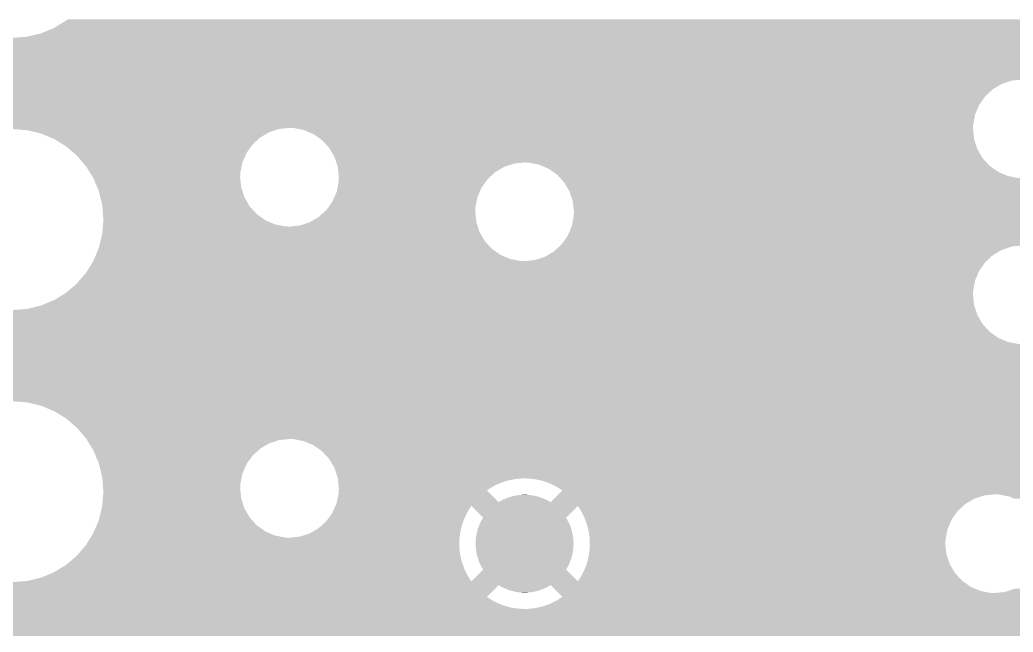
# Model space of a CAD drawing. Extents: x 295 to 953, y 10 to 290.
# Drawn here: x 515.93 to 536.91, y 203.49 to 216.42 of the extents above; entities that cross this region are included whole.
import ezdxf

# ---------------------------------------------------------------- set-up
doc = ezdxf.new("R2010")
doc.units = 0
doc.header["$LTSCALE"] = 5
doc.header["$MEASUREMENT"] = 0
doc.layers.add('PWR', color=7, linetype='CONTINUOUS')

msp = doc.modelspace()

# ---------------------------------------------------------------- linework, layer by layer
at = {"layer": 'PWR'}
for points in [[(516.72, 216.294), (516.814, 216.351), (547.386, 216.294), (547.418, 216.351)], [(516.814, 216.351), (516.899, 216.403), (547.418, 216.351), (547.452, 216.403)], [(516.899, 216.403), (516.902, 216.405), (547.452, 216.403), (547.454, 216.405)], [(516.902, 216.405), (516.937, 216.435), (659.493, 216.405), (659.493, 216.435)], [(516.273, 216.111), (516.368, 216.133), (547.315, 216.111), (547.322, 216.133)], [(516.368, 216.133), (516.465, 216.173), (547.322, 216.133), (547.334, 216.173)], [(516.465, 216.173), (516.613, 216.234), (547.334, 216.173), (547.358, 216.234)], [(516.613, 216.234), (516.644, 216.247), (547.358, 216.234), (547.364, 216.247)], [(516.644, 216.247), (516.72, 216.294), (547.364, 216.247), (547.386, 216.294)], [(511.399, 215.982), (511.399, 216.041), (547.29, 215.982), (547.299, 216.041)], [(511.399, 215.917), (511.399, 215.982), (547.284, 215.917), (547.29, 215.982)], [(511.399, 215.851), (511.399, 215.917), (547.283, 215.851), (547.284, 215.917)], [(515.78, 216.041), (515.858, 216.047), (547.299, 216.041), (547.3, 216.047)], [(515.858, 216.047), (516.078, 216.064), (547.3, 216.047), (547.304, 216.064)], [(516.078, 216.064), (516.273, 216.111), (547.304, 216.064), (547.315, 216.111)], [(511.399, 215.786), (511.399, 215.851), (547.287, 215.786), (547.283, 215.851)], [(511.399, 215.721), (511.399, 215.786), (547.295, 215.721), (547.287, 215.786)], [(511.399, 215.656), (511.399, 215.721), (547.308, 215.656), (547.295, 215.721)], [(511.399, 215.593), (511.399, 215.656), (547.326, 215.593), (547.308, 215.656)], [(511.399, 215.531), (511.399, 215.593), (547.348, 215.531), (547.326, 215.593)], [(511.399, 215.471), (511.399, 215.531), (547.374, 215.471), (547.348, 215.531)], [(511.399, 215.413), (511.399, 215.471), (547.405, 215.413), (547.374, 215.471)], [(511.399, 215.358), (511.399, 215.413), (547.44, 215.358), (547.405, 215.413)], [(511.399, 215.337), (511.399, 215.358), (547.454, 215.337), (547.44, 215.358)], [(511.399, 215.288), (511.399, 215.337), (606.749, 215.288), (606.751, 215.337)], [(511.399, 215.161), (511.399, 215.288), (547.708, 215.161), (547.835, 215.288)], [(511.399, 215.138), (511.399, 215.161), (536.884, 215.138), (537.103, 215.161)], [(511.399, 215.069), (511.399, 215.138), (536.675, 215.069), (536.884, 215.138)], [(511.399, 214.958), (511.399, 215.069), (536.484, 214.958), (536.675, 215.069)], [(511.399, 214.809), (511.399, 214.958), (536.322, 214.809), (536.484, 214.958)], [(511.399, 214.629), (511.399, 214.809), (536.194, 214.629), (536.322, 214.809)], [(511.399, 214.427), (511.399, 214.629), (536.107, 214.427), (536.194, 214.629)], [(511.399, 214.21), (511.399, 214.427), (536.065, 214.21), (536.107, 214.427)], [(511.399, 214.139), (511.399, 214.21), (536.061, 214.139), (536.065, 214.21)], [(511.399, 214.116), (511.399, 214.139), (521.403, 214.116), (521.622, 214.139)], [(511.399, 214.113), (511.399, 214.116), (521.394, 214.113), (521.403, 214.116)], [(516.09, 214.088), (515.78, 214.113), (521.317, 214.088), (521.394, 214.113)], [(516.255, 214.047), (516.09, 214.088), (521.193, 214.047), (521.317, 214.088)], [(516.379, 214.016), (516.255, 214.047), (521.141, 214.016), (521.193, 214.047)], [(521.714, 214.135), (521.622, 214.139), (536.061, 214.135), (536.061, 214.139)], [(521.797, 214.119), (521.714, 214.135), (536.061, 214.119), (536.061, 214.135)], [(521.93, 214.092), (521.797, 214.119), (536.063, 214.092), (536.061, 214.119)], [(522.133, 214.005), (521.93, 214.092), (536.073, 214.005), (536.063, 214.092)], [(516.572, 213.936), (516.379, 214.016), (521.003, 213.936), (521.141, 214.016)], [(516.655, 213.901), (516.572, 213.936), (520.965, 213.901), (521.003, 213.936)], [(516.839, 213.787), (516.655, 213.901), (520.841, 213.787), (520.965, 213.901)], [(522.282, 213.899), (522.133, 214.005), (536.084, 213.899), (536.073, 214.005)], [(522.312, 213.878), (522.282, 213.899), (536.091, 213.878), (536.084, 213.899)], [(522.461, 213.715), (522.312, 213.878), (536.144, 213.715), (536.091, 213.878)], [(516.909, 213.744), (516.839, 213.787), (520.81, 213.744), (520.841, 213.787)], [(517.068, 213.607), (516.909, 213.744), (520.713, 213.607), (520.81, 213.744)], [(522.476, 213.69), (522.461, 213.715), (536.153, 213.69), (536.144, 213.715)], [(522.573, 213.525), (522.476, 213.69), (536.249, 213.525), (536.153, 213.69)], [(517.135, 213.549), (517.068, 213.607), (520.688, 213.549), (520.713, 213.607)], [(517.258, 213.404), (517.135, 213.549), (520.626, 213.404), (520.688, 213.549)], [(517.328, 213.321), (517.258, 213.404), (520.61, 213.321), (520.626, 213.404)], [(522.581, 213.5), (522.573, 213.525), (536.264, 213.5), (536.249, 213.525)], [(522.611, 213.409), (522.581, 213.5), (536.347, 213.409), (536.264, 213.5)], [(522.619, 213.385), (522.611, 213.409), (526.369, 213.385), (526.588, 213.409)], [(526.68, 213.405), (526.588, 213.409), (536.351, 213.405), (536.347, 213.409)], [(526.896, 213.362), (526.68, 213.405), (536.39, 213.362), (536.351, 213.405)], [(517.41, 213.188), (517.328, 213.321), (520.583, 213.188), (520.61, 213.321)], [(522.641, 213.317), (522.619, 213.385), (526.159, 213.317), (526.369, 213.385)], [(522.642, 213.315), (522.641, 213.317), (526.157, 213.315), (526.159, 213.317)], [(522.653, 213.205), (522.642, 213.315), (525.969, 213.205), (526.157, 213.315)], [(522.665, 213.096), (522.653, 213.205), (525.85, 213.096), (525.969, 213.205)], [(526.954, 213.337), (526.896, 213.362), (536.413, 213.337), (536.39, 213.362)], [(527.098, 213.275), (526.954, 213.337), (536.5, 213.275), (536.413, 213.337)], [(527.191, 213.209), (527.098, 213.275), (536.593, 213.209), (536.5, 213.275)], [(527.278, 213.148), (527.191, 213.209), (536.737, 213.148), (536.593, 213.209)], [(517.466, 213.096), (517.41, 213.188), (520.579, 213.096), (520.583, 213.188)], [(517.484, 213.066), (517.466, 213.096), (520.582, 213.066), (520.579, 213.096)], [(517.562, 212.877), (517.484, 213.066), (520.603, 212.877), (520.582, 213.066)], [(522.636, 212.877), (522.661, 213.004), (525.679, 212.877), (525.769, 213.004)], [(522.661, 213.004), (522.663, 213.056), (525.769, 213.004), (525.806, 213.056)], [(522.663, 213.056), (522.665, 213.096), (525.806, 213.056), (525.85, 213.096)], [(527.301, 213.122), (527.278, 213.148), (536.795, 213.122), (536.737, 213.148)], [(527.34, 213.08), (527.301, 213.122), (537.012, 213.08), (536.795, 213.122)], [(527.344, 213.076), (527.34, 213.08), (537.103, 213.076), (537.012, 213.08)], [(527.375, 213.042), (527.344, 213.076), (557.096, 213.042), (557.102, 213.076)], [(527.427, 212.985), (527.375, 213.042), (557.093, 212.985), (557.096, 213.042)], [(527.447, 212.95), (527.427, 212.985), (557.092, 212.95), (557.093, 212.985)], [(517.598, 212.79), (517.562, 212.877), (520.631, 212.79), (520.603, 212.877)], [(517.627, 212.668), (517.598, 212.79), (520.671, 212.668), (520.631, 212.79)], [(522.569, 212.674), (522.618, 212.788), (525.592, 212.674), (525.64, 212.788)], [(522.618, 212.788), (522.636, 212.877), (525.64, 212.788), (525.679, 212.877)], [(527.538, 212.795), (527.447, 212.95), (557.108, 212.795), (557.092, 212.95)], [(527.559, 212.731), (527.538, 212.795), (557.115, 212.731), (557.108, 212.795)], [(517.667, 212.5), (517.627, 212.668), (520.769, 212.5), (520.671, 212.668)], [(522.441, 212.458), (522.531, 212.586), (525.549, 212.458), (525.574, 212.586)], [(522.531, 212.586), (522.569, 212.674), (525.574, 212.586), (525.592, 212.674)], [(527.607, 212.585), (527.559, 212.731), (557.163, 212.585), (557.115, 212.731)], [(527.614, 212.522), (527.607, 212.585), (557.184, 212.522), (557.163, 212.585)], [(517.669, 212.477), (517.667, 212.5), (520.783, 212.477), (520.769, 212.5)], [(517.682, 212.315), (517.669, 212.477), (520.932, 212.315), (520.783, 212.477)], [(522.241, 212.257), (522.36, 212.366), (525.557, 212.257), (525.545, 212.366)], [(522.36, 212.366), (522.404, 212.406), (525.545, 212.366), (525.547, 212.406)], [(522.404, 212.406), (522.441, 212.458), (525.547, 212.406), (525.549, 212.458)], [(527.631, 212.366), (527.614, 212.522), (557.275, 212.366), (557.184, 212.522)], [(527.629, 212.331), (527.631, 212.366), (557.295, 212.331), (557.275, 212.366)], [(517.69, 212.202), (517.682, 212.315), (521.09, 212.202), (520.932, 212.315)], [(517.682, 212.1), (517.689, 212.187), (521.314, 212.1), (521.111, 212.187)], [(517.689, 212.187), (517.69, 212.202), (521.111, 212.187), (521.09, 212.202)], [(521.841, 212.077), (522.051, 212.146), (525.591, 212.077), (525.569, 212.146)], [(522.051, 212.146), (522.053, 212.147), (525.569, 212.146), (525.568, 212.147)], [(522.053, 212.147), (522.241, 212.257), (525.568, 212.147), (525.557, 212.257)], [(527.584, 212.058), (527.606, 212.169), (557.6, 212.058), (557.444, 212.169)], [(527.606, 212.169), (527.626, 212.274), (557.444, 212.169), (557.348, 212.274)], [(527.626, 212.274), (527.629, 212.331), (557.348, 212.274), (557.295, 212.331)], [(517.665, 211.893), (517.669, 211.937), (525.663, 211.893), (525.637, 211.937)], [(517.669, 211.937), (517.678, 212.053), (525.637, 211.937), (525.599, 212.053)], [(517.678, 212.053), (517.679, 212.058), (521.622, 212.053), (521.53, 212.058)], [(517.679, 212.058), (517.682, 212.1), (521.53, 212.058), (521.314, 212.1)], [(521.622, 212.053), (521.841, 212.077), (525.599, 212.053), (525.591, 212.077)], [(527.521, 211.911), (527.539, 211.954), (558.043, 211.911), (557.826, 211.954)], [(527.539, 211.954), (527.577, 212.041), (557.826, 211.954), (557.624, 212.041)], [(527.577, 212.041), (527.584, 212.058), (557.624, 212.041), (557.6, 212.058)], [(517.594, 211.603), (517.629, 211.747), (525.88, 211.603), (525.748, 211.747)], [(517.629, 211.747), (517.665, 211.893), (525.748, 211.747), (525.663, 211.893)], [(527.369, 211.676), (527.42, 211.747), (575.471, 211.676), (575.405, 211.747)], [(527.42, 211.747), (527.497, 211.855), (575.405, 211.747), (575.342, 211.855)], [(527.497, 211.855), (527.519, 211.907), (575.342, 211.855), (575.312, 211.907)], [(527.519, 211.907), (527.521, 211.911), (558.135, 211.907), (558.043, 211.911)], [(517.533, 211.457), (517.586, 211.584), (526.077, 211.457), (525.897, 211.584)], [(517.586, 211.584), (517.594, 211.603), (525.897, 211.584), (525.88, 211.603)], [(527.08, 211.453), (527.207, 211.527), (536.484, 211.453), (536.611, 211.527)], [(527.207, 211.527), (527.247, 211.564), (536.611, 211.527), (536.675, 211.564)], [(527.247, 211.564), (527.323, 211.633), (536.675, 211.564), (536.884, 211.633)], [(527.323, 211.633), (527.348, 211.656), (536.884, 211.633), (537.103, 211.656)], [(527.348, 211.656), (527.369, 211.676), (575.489, 211.656), (575.471, 211.676)], [(517.352, 211.124), (517.464, 211.304), (536.194, 211.124), (536.322, 211.304)], [(517.464, 211.304), (517.476, 211.323), (536.322, 211.304), (536.343, 211.323)], [(517.476, 211.323), (517.478, 211.327), (526.588, 211.323), (526.496, 211.327)], [(517.478, 211.328), (517.496, 211.37), (526.494, 211.328), (526.28, 211.37)], [(517.478, 211.327), (517.478, 211.328), (526.496, 211.327), (526.494, 211.328)], [(517.496, 211.37), (517.533, 211.457), (526.28, 211.37), (526.077, 211.457)], [(526.588, 211.323), (526.807, 211.347), (536.343, 211.323), (536.368, 211.347)], [(526.807, 211.347), (527.016, 211.415), (536.368, 211.347), (536.444, 211.415)], [(527.016, 211.415), (527.08, 211.453), (536.444, 211.415), (536.484, 211.453)], [(517.321, 211.074), (517.352, 211.124), (536.173, 211.074), (536.194, 211.124)], [(517.127, 210.847), (517.19, 210.922), (536.093, 210.847), (536.107, 210.922)], [(517.19, 210.922), (517.321, 211.074), (536.107, 210.922), (536.173, 211.074)], [(516.899, 210.654), (516.959, 210.705), (536.062, 210.654), (536.065, 210.705)], [(516.959, 210.705), (517.127, 210.847), (536.065, 210.705), (536.093, 210.847)], [(516.391, 210.394), (516.644, 210.499), (536.084, 210.394), (536.073, 210.499)], [(516.644, 210.499), (516.832, 210.613), (536.073, 210.499), (536.061, 210.613)], [(516.832, 210.613), (516.899, 210.654), (536.061, 210.613), (536.062, 210.654)], [(511.399, 210.185), (511.399, 210.292), (536.153, 210.185), (536.117, 210.292)], [(515.78, 210.292), (516.078, 210.315), (536.117, 210.292), (536.11, 210.315)], [(516.078, 210.315), (516.368, 210.385), (536.11, 210.315), (536.087, 210.385)], [(516.368, 210.385), (516.391, 210.394), (536.087, 210.385), (536.084, 210.394)], [(511.399, 209.994), (511.399, 210.185), (536.264, 209.994), (536.153, 210.185)], [(511.399, 209.832), (511.399, 209.994), (536.413, 209.832), (536.264, 209.994)], [(511.399, 209.704), (511.399, 209.832), (536.593, 209.704), (536.413, 209.832)], [(511.399, 209.617), (511.399, 209.704), (536.795, 209.617), (536.593, 209.704)], [(511.399, 209.575), (511.399, 209.617), (537.012, 209.575), (536.795, 209.617)], [(511.399, 209.571), (511.399, 209.575), (537.103, 209.571), (537.012, 209.575)], [(511.399, 209.41), (511.399, 209.571), (557.295, 209.41), (557.201, 209.571)], [(511.399, 209.248), (511.399, 209.41), (557.444, 209.248), (557.295, 209.41)], [(511.399, 209.12), (511.399, 209.248), (557.624, 209.12), (557.444, 209.248)], [(511.399, 209.033), (511.399, 209.12), (557.826, 209.033), (557.624, 209.12)], [(511.399, 208.99), (511.399, 209.033), (558.043, 208.99), (557.826, 209.033)], [(511.399, 208.986), (511.399, 208.99), (558.135, 208.986), (558.043, 208.99)], [(511.399, 208.735), (511.399, 208.986), (613.488, 208.735), (613.488, 208.986)], [(511.399, 208.712), (511.399, 208.735), (547.984, 208.712), (548.203, 208.735)], [(511.399, 208.643), (511.399, 208.712), (547.775, 208.643), (547.984, 208.712)], [(511.399, 208.532), (511.399, 208.643), (547.584, 208.532), (547.775, 208.643)], [(511.399, 208.383), (511.399, 208.532), (547.422, 208.383), (547.584, 208.532)], [(511.399, 208.364), (511.399, 208.383), (547.408, 208.364), (547.422, 208.383)], [(516.09, 208.339), (515.78, 208.364), (547.391, 208.339), (547.408, 208.364)], [(516.379, 208.268), (516.09, 208.339), (547.34, 208.268), (547.391, 208.339)], [(516.534, 208.203), (516.379, 208.268), (547.294, 208.203), (547.34, 208.268)], [(516.655, 208.152), (516.534, 208.203), (547.272, 208.152), (547.294, 208.203)], [(516.9, 208.001), (516.655, 208.152), (547.207, 208.001), (547.272, 208.152)], [(516.909, 207.995), (516.9, 208.001), (547.206, 207.995), (547.207, 208.001)], [(517.135, 207.8), (516.909, 207.995), (547.168, 207.8), (547.206, 207.995)], [(517.149, 207.784), (517.135, 207.8), (547.164, 207.784), (547.168, 207.8)], [(517.227, 207.692), (517.149, 207.784), (547.16, 207.692), (547.164, 207.784)], [(517.328, 207.573), (517.227, 207.692), (547.173, 207.573), (547.16, 207.692)], [(517.332, 207.567), (517.328, 207.573), (547.174, 207.567), (547.173, 207.573)], [(517.346, 207.543), (517.332, 207.567), (521.403, 207.543), (521.622, 207.567)], [(517.388, 207.475), (517.346, 207.543), (521.193, 207.475), (521.403, 207.543)], [(521.714, 207.563), (521.622, 207.567), (547.174, 207.563), (547.174, 207.567)], [(521.93, 207.52), (521.714, 207.563), (547.179, 207.52), (547.174, 207.563)], [(517.456, 207.363), (517.388, 207.475), (521.003, 207.363), (521.193, 207.475)], [(517.484, 207.318), (517.456, 207.363), (520.954, 207.318), (521.003, 207.363)], [(517.527, 207.214), (517.484, 207.318), (520.841, 207.214), (520.954, 207.318)], [(522.04, 207.473), (521.93, 207.52), (547.184, 207.473), (547.179, 207.52)], [(522.133, 207.433), (522.04, 207.473), (547.197, 207.433), (547.184, 207.473)], [(522.312, 207.306), (522.133, 207.433), (547.239, 207.306), (547.197, 207.433)], [(517.598, 207.042), (517.527, 207.214), (520.718, 207.042), (520.841, 207.214)], [(522.351, 207.264), (522.312, 207.306), (547.253, 207.264), (547.239, 207.306)], [(522.461, 207.143), (522.351, 207.264), (547.323, 207.143), (547.253, 207.264)], [(522.502, 207.073), (522.461, 207.143), (547.364, 207.073), (547.323, 207.143)], [(517.599, 207.035), (517.598, 207.042), (520.713, 207.035), (520.718, 207.042)], [(517.648, 206.832), (517.599, 207.035), (520.626, 206.832), (520.713, 207.035)], [(522.573, 206.953), (522.502, 207.073), (547.475, 206.953), (547.364, 207.073)], [(522.586, 206.911), (522.573, 206.953), (547.513, 206.911), (547.475, 206.953)], [(522.628, 206.783), (522.586, 206.911), (547.692, 206.783), (547.513, 206.911)], [(517.667, 206.752), (517.648, 206.832), (520.61, 206.752), (520.626, 206.832)], [(517.678, 206.616), (517.667, 206.752), (520.583, 206.616), (520.61, 206.752)], [(522.642, 206.743), (522.628, 206.783), (547.786, 206.743), (547.692, 206.783)], [(522.643, 206.734), (522.642, 206.743), (547.807, 206.734), (547.786, 206.743)], [(522.643, 206.73), (522.643, 206.734), (526.476, 206.73), (526.556, 206.734)], [(522.644, 206.721), (522.643, 206.73), (526.396, 206.721), (526.476, 206.73)], [(522.645, 206.707), (522.644, 206.721), (526.317, 206.707), (526.396, 206.721)], [(522.647, 206.689), (522.645, 206.707), (526.238, 206.689), (526.317, 206.707)], [(522.65, 206.667), (522.647, 206.689), (526.161, 206.667), (526.238, 206.689)], [(526.636, 206.733), (526.556, 206.734), (547.808, 206.733), (547.807, 206.734)], [(526.716, 206.728), (526.636, 206.733), (547.82, 206.728), (547.808, 206.733)], [(526.796, 206.719), (526.716, 206.728), (547.843, 206.719), (547.82, 206.728)], [(526.875, 206.704), (526.796, 206.719), (547.877, 206.704), (547.843, 206.719)], [(526.907, 206.696), (526.875, 206.704), (547.895, 206.696), (547.877, 206.704)], [(526.953, 206.685), (526.907, 206.696), (547.951, 206.685), (547.895, 206.696)], [(527.029, 206.662), (526.953, 206.685), (548.071, 206.662), (547.951, 206.685)], [(517.685, 206.524), (517.678, 206.616), (520.579, 206.524), (520.583, 206.616)], [(517.69, 206.454), (517.685, 206.524), (520.587, 206.454), (520.579, 206.524)], [(522.653, 206.64), (522.65, 206.667), (526.086, 206.64), (526.161, 206.667)], [(522.656, 206.608), (522.653, 206.64), (526.012, 206.608), (526.086, 206.64)], [(522.66, 206.573), (522.656, 206.608), (525.94, 206.573), (526.012, 206.608)], [(522.664, 206.533), (522.66, 206.573), (525.87, 206.533), (525.94, 206.573)], [(522.661, 206.432), (522.663, 206.48), (525.838, 206.432), (525.79, 206.48)], [(522.663, 206.489), (522.665, 206.524), (525.803, 206.489), (525.857, 206.524)], [(522.663, 206.48), (522.663, 206.489), (525.79, 206.48), (525.803, 206.489)], [(522.665, 206.524), (522.664, 206.533), (525.857, 206.524), (525.87, 206.533)], [(527.051, 206.654), (527.029, 206.662), (548.111, 206.654), (548.071, 206.662)], [(527.062, 206.65), (527.051, 206.654), (548.203, 206.65), (548.111, 206.654)], [(527.105, 206.634), (527.062, 206.65), (574.041, 206.634), (574.044, 206.65)], [(527.145, 206.616), (527.105, 206.634), (574.038, 206.616), (574.041, 206.634)], [(527.178, 206.601), (527.145, 206.616), (574.037, 206.601), (574.038, 206.616)], [(527.25, 206.565), (527.178, 206.601), (574.035, 206.565), (574.037, 206.601)], [(527.319, 206.524), (527.25, 206.565), (574.034, 206.524), (574.035, 206.565)], [(527.304, 206.398), (527.386, 206.48), (574.047, 206.398), (574.038, 206.48)], [(527.386, 206.48), (527.32, 206.524), (574.038, 206.48), (574.034, 206.524)], [(517.665, 206.144), (517.678, 206.305), (520.655, 206.144), (520.603, 206.305)], [(517.678, 206.305), (517.69, 206.454), (520.603, 206.305), (520.587, 206.454)], [(522.621, 206.232), (522.661, 206.432), (526.038, 206.232), (525.838, 206.432)], [(526.078, 206.255), (526.099, 206.266), (527.096, 206.255), (527.077, 206.266)], [(526.099, 206.266), (526.14, 206.288), (527.077, 206.266), (527.035, 206.288)], [(526.14, 206.288), (526.162, 206.297), (527.035, 206.288), (527.015, 206.297)], [(526.162, 206.297), (526.203, 206.316), (527.015, 206.297), (526.971, 206.316)], [(526.203, 206.316), (526.226, 206.324), (526.971, 206.316), (526.951, 206.324)], [(526.226, 206.324), (526.269, 206.339), (526.951, 206.324), (526.905, 206.339)], [(526.269, 206.339), (526.293, 206.346), (526.905, 206.339), (526.885, 206.346)], [(526.293, 206.346), (526.335, 206.358), (526.885, 206.346), (526.838, 206.358)], [(526.335, 206.358), (526.36, 206.364), (526.838, 206.358), (526.818, 206.364)], [(526.36, 206.364), (526.403, 206.373), (526.818, 206.364), (526.769, 206.373)], [(526.403, 206.373), (526.43, 206.377), (526.769, 206.373), (526.749, 206.377)], [(526.43, 206.377), (526.472, 206.383), (526.749, 206.377), (526.699, 206.383)], [(526.472, 206.383), (526.502, 206.385), (526.699, 206.383), (526.68, 206.385)], [(526.502, 206.385), (526.541, 206.389), (526.68, 206.385), (526.625, 206.389)], [(526.541, 206.389), (526.611, 206.389), (526.625, 206.389), (526.611, 206.389)], [(527.137, 206.232), (527.212, 206.306), (535.963, 206.232), (536.091, 206.306)], [(527.212, 206.306), (527.281, 206.375), (536.091, 206.306), (536.3, 206.375)], [(527.281, 206.375), (527.304, 206.398), (536.3, 206.375), (536.519, 206.398)], [(536.611, 206.394), (536.519, 206.398), (564.523, 206.394), (564.561, 206.398)], [(536.709, 206.375), (536.611, 206.394), (564.342, 206.375), (564.523, 206.394)], [(536.827, 206.352), (536.709, 206.375), (564.271, 206.352), (564.342, 206.375)], [(536.933, 206.306), (536.827, 206.352), (564.132, 206.306), (564.271, 206.352)], [(517.606, 205.905), (517.653, 206.095), (520.783, 205.905), (520.671, 206.095)], [(517.653, 206.095), (517.665, 206.144), (520.671, 206.095), (520.655, 206.144)], [(522.533, 206.018), (522.563, 206.087), (525.378, 206.018), (525.419, 206.087)], [(522.563, 206.087), (522.592, 206.154), (525.419, 206.087), (525.463, 206.154)], [(522.592, 206.154), (522.609, 206.195), (535.855, 206.154), (535.9, 206.195)], [(522.609, 206.195), (522.618, 206.216), (535.9, 206.195), (535.936, 206.216)], [(522.618, 206.216), (522.621, 206.232), (535.936, 206.216), (535.963, 206.232)], [(525.712, 205.905), (525.463, 206.154), (527.464, 205.905), (527.712, 206.154)], [(526.038, 206.232), (526.078, 206.255), (527.137, 206.232), (527.096, 206.255)], [(527.739, 206.114), (527.712, 206.154), (535.812, 206.114), (535.855, 206.154)], [(527.781, 206.046), (527.739, 206.114), (535.738, 206.046), (535.812, 206.114)], [(517.547, 205.742), (517.594, 205.854), (520.932, 205.742), (520.829, 205.854)], [(517.594, 205.854), (517.606, 205.905), (520.829, 205.854), (520.783, 205.905)], [(522.404, 205.834), (522.431, 205.873), (525.295, 205.834), (525.31, 205.873)], [(522.431, 205.873), (522.483, 205.946), (525.31, 205.873), (525.342, 205.946)], [(522.483, 205.946), (522.531, 206.013), (525.342, 205.946), (525.376, 206.013)], [(522.531, 206.013), (522.533, 206.018), (525.376, 206.013), (525.378, 206.018)], [(525.667, 205.824), (525.677, 205.845), (527.509, 205.824), (527.498, 205.845)], [(525.677, 205.845), (525.7, 205.885), (527.498, 205.845), (527.476, 205.885)], [(525.7, 205.885), (525.712, 205.905), (527.476, 205.885), (527.464, 205.905)], [(527.781, 206.045), (527.781, 206.046), (535.737, 206.045), (535.738, 206.046)], [(527.82, 205.975), (527.781, 206.045), (535.687, 205.975), (535.737, 206.045)], [(527.854, 205.902), (527.82, 205.975), (535.635, 205.902), (535.687, 205.975)], [(527.868, 205.866), (527.854, 205.902), (535.61, 205.866), (535.635, 205.902)], [(527.883, 205.827), (527.868, 205.866), (535.593, 205.827), (535.61, 205.866)], [(517.493, 205.615), (517.547, 205.742), (521.111, 205.615), (520.932, 205.742)], [(522.051, 205.573), (522.169, 205.643), (525.227, 205.573), (525.239, 205.643)], [(522.169, 205.643), (522.241, 205.685), (525.239, 205.643), (525.25, 205.685)], [(522.241, 205.685), (522.28, 205.721), (525.25, 205.685), (525.258, 205.721)], [(522.28, 205.721), (522.364, 205.797), (525.258, 205.721), (525.282, 205.797)], [(522.364, 205.797), (522.404, 205.834), (525.282, 205.797), (525.295, 205.834)], [(525.591, 205.63), (525.597, 205.653), (527.585, 205.63), (527.578, 205.653)], [(525.597, 205.653), (525.612, 205.697), (527.578, 205.653), (527.564, 205.697)], [(525.612, 205.697), (525.62, 205.719), (527.564, 205.697), (527.555, 205.719)], [(525.62, 205.719), (525.637, 205.762), (527.555, 205.719), (527.539, 205.762)], [(525.637, 205.762), (525.646, 205.783), (527.539, 205.762), (527.529, 205.783)], [(525.646, 205.783), (525.667, 205.824), (527.529, 205.783), (527.509, 205.824)], [(527.908, 205.751), (527.883, 205.827), (535.561, 205.751), (535.593, 205.827)], [(527.929, 205.674), (527.908, 205.751), (535.527, 205.674), (535.561, 205.751)], [(527.931, 205.664), (527.929, 205.674), (535.523, 205.664), (535.527, 205.674)], [(527.945, 205.595), (527.931, 205.664), (535.509, 205.595), (535.523, 205.664)], [(517.37, 205.404), (517.418, 205.481), (525.21, 205.404), (525.215, 205.481)], [(517.418, 205.481), (517.42, 205.485), (521.622, 205.481), (521.53, 205.485)], [(517.42, 205.485), (517.447, 205.528), (521.53, 205.485), (521.314, 205.528)], [(517.447, 205.528), (517.478, 205.579), (521.314, 205.528), (521.194, 205.579)], [(517.478, 205.579), (517.493, 205.615), (521.194, 205.579), (521.111, 205.615)], [(521.622, 205.481), (521.648, 205.484), (525.215, 205.481), (525.215, 205.484)], [(521.648, 205.484), (521.841, 205.505), (525.215, 205.484), (525.218, 205.505)], [(521.841, 205.505), (522.021, 205.564), (525.218, 205.505), (525.225, 205.564)], [(522.021, 205.564), (522.051, 205.573), (525.225, 205.564), (525.227, 205.573)], [(525.554, 205.379), (525.557, 205.425), (527.621, 205.379), (527.619, 205.425)], [(525.557, 205.425), (525.558, 205.448), (527.619, 205.425), (527.617, 205.448)], [(525.558, 205.448), (525.564, 205.494), (527.617, 205.448), (527.612, 205.494)], [(525.564, 205.494), (525.566, 205.517), (527.612, 205.494), (527.609, 205.517)], [(525.566, 205.517), (525.575, 205.563), (527.609, 205.517), (527.601, 205.563)], [(525.575, 205.563), (525.58, 205.585), (527.601, 205.563), (527.595, 205.585)], [(525.58, 205.585), (525.591, 205.63), (527.595, 205.585), (527.585, 205.63)], [(527.957, 205.516), (527.945, 205.595), (535.494, 205.516), (535.509, 205.595)], [(527.963, 205.447), (527.957, 205.516), (535.48, 205.447), (535.494, 205.516)], [(527.964, 205.436), (527.963, 205.447), (535.48, 205.436), (535.48, 205.447)], [(527.966, 205.356), (527.964, 205.436), (535.476, 205.356), (535.48, 205.436)], [(517.182, 205.164), (517.251, 205.243), (525.222, 205.164), (525.214, 205.243)], [(517.251, 205.243), (517.32, 205.324), (525.214, 205.243), (525.209, 205.324)], [(517.32, 205.324), (517.321, 205.325), (525.209, 205.324), (525.209, 205.325)], [(517.321, 205.325), (517.37, 205.404), (525.209, 205.325), (525.21, 205.404)], [(525.554, 205.356), (525.554, 205.379), (527.622, 205.356), (527.621, 205.379)], [(525.555, 205.332), (525.554, 205.356), (527.622, 205.332), (527.622, 205.356)], [(525.556, 205.286), (525.555, 205.332), (527.619, 205.286), (527.622, 205.332)], [(525.558, 205.263), (525.556, 205.286), (527.618, 205.263), (527.619, 205.286)], [(525.563, 205.217), (525.558, 205.263), (527.612, 205.217), (527.618, 205.263)], [(525.567, 205.194), (525.563, 205.217), (527.609, 205.194), (527.612, 205.217)], [(527.951, 205.148), (527.96, 205.227), (535.498, 205.148), (535.49, 205.227)], [(527.96, 205.227), (527.966, 205.307), (535.49, 205.227), (535.481, 205.307)], [(527.966, 205.307), (527.966, 205.356), (535.481, 205.307), (535.476, 205.356)], [(516.927, 204.929), (517.018, 205.006), (525.277, 204.929), (525.254, 205.006)], [(517.018, 205.006), (517.11, 205.085), (525.254, 205.006), (525.236, 205.085)], [(517.11, 205.085), (517.127, 205.099), (525.236, 205.085), (525.234, 205.099)], [(517.127, 205.099), (517.182, 205.164), (525.234, 205.099), (525.222, 205.164)], [(525.575, 205.148), (525.567, 205.194), (527.6, 205.148), (527.609, 205.194)], [(525.58, 205.126), (525.575, 205.148), (527.596, 205.126), (527.6, 205.148)], [(525.591, 205.081), (525.58, 205.126), (527.584, 205.081), (527.596, 205.126)], [(525.598, 205.059), (525.591, 205.081), (527.578, 205.059), (527.584, 205.081)], [(525.612, 205.014), (525.598, 205.059), (527.563, 205.014), (527.578, 205.059)], [(525.62, 204.993), (525.612, 205.014), (527.556, 204.993), (527.563, 205.014)], [(527.917, 204.991), (527.936, 205.069), (535.548, 204.991), (535.522, 205.069)], [(527.936, 205.069), (527.949, 205.136), (535.522, 205.069), (535.5, 205.136)], [(527.949, 205.136), (527.951, 205.148), (535.5, 205.136), (535.498, 205.148)], [(516.693, 204.78), (516.814, 204.854), (525.335, 204.78), (525.304, 204.854)], [(516.814, 204.854), (516.899, 204.906), (525.304, 204.854), (525.285, 204.906)], [(516.899, 204.906), (516.927, 204.929), (525.285, 204.906), (525.277, 204.929)], [(525.463, 204.558), (525.712, 204.806), (527.712, 204.558), (527.464, 204.806)], [(525.637, 204.95), (525.62, 204.993), (527.538, 204.95), (527.556, 204.993)], [(525.647, 204.928), (525.637, 204.95), (527.529, 204.928), (527.538, 204.95)], [(525.666, 204.887), (525.647, 204.928), (527.509, 204.887), (527.529, 204.928)], [(525.678, 204.866), (525.666, 204.887), (527.499, 204.866), (527.509, 204.887)], [(525.7, 204.826), (525.678, 204.866), (527.475, 204.826), (527.499, 204.866)], [(525.712, 204.806), (525.7, 204.826), (527.464, 204.806), (527.475, 204.826)], [(527.834, 204.765), (527.866, 204.839), (535.663, 204.765), (535.62, 204.839)], [(527.866, 204.839), (527.894, 204.914), (535.62, 204.839), (535.576, 204.914)], [(527.894, 204.914), (527.898, 204.927), (535.576, 204.914), (535.569, 204.927)], [(527.898, 204.927), (527.917, 204.991), (535.569, 204.927), (535.548, 204.991)], [(516.095, 204.571), (516.368, 204.636), (525.454, 204.571), (525.412, 204.636)], [(516.368, 204.636), (516.373, 204.638), (525.412, 204.636), (525.41, 204.638)], [(516.373, 204.638), (516.542, 204.708), (525.41, 204.638), (525.371, 204.708)], [(516.542, 204.708), (516.644, 204.75), (525.371, 204.708), (525.35, 204.75)], [(516.644, 204.75), (516.693, 204.78), (525.35, 204.75), (525.335, 204.78)], [(527.723, 204.574), (527.757, 204.624), (535.829, 204.574), (535.783, 204.624)], [(527.757, 204.624), (527.797, 204.694), (535.783, 204.624), (535.719, 204.694)], [(527.797, 204.694), (527.819, 204.737), (535.719, 204.694), (535.68, 204.737)], [(527.819, 204.737), (527.834, 204.765), (535.68, 204.737), (535.663, 204.765)], [(511.399, 204.48), (511.399, 204.544), (535.962, 204.48), (535.872, 204.544)], [(511.399, 204.231), (511.399, 204.48), (525.79, 204.231), (526.038, 204.48)], [(515.78, 204.544), (515.959, 204.558), (535.872, 204.544), (535.852, 204.558)], [(515.96, 204.558), (516.078, 204.567), (525.463, 204.558), (525.457, 204.567)], [(516.078, 204.567), (516.095, 204.571), (525.457, 204.567), (525.454, 204.571)], [(526.079, 204.456), (526.038, 204.48), (527.097, 204.456), (527.137, 204.48)], [(526.098, 204.445), (526.079, 204.456), (527.076, 204.445), (527.097, 204.456)], [(526.141, 204.424), (526.098, 204.445), (527.036, 204.424), (527.076, 204.445)], [(526.161, 204.414), (526.141, 204.424), (527.014, 204.414), (527.036, 204.424)], [(526.205, 204.396), (526.161, 204.414), (526.972, 204.396), (527.014, 204.414)], [(526.225, 204.387), (526.205, 204.396), (526.949, 204.387), (526.972, 204.396)], [(526.27, 204.372), (526.225, 204.387), (526.907, 204.372), (526.949, 204.387)], [(527.171, 204.446), (527.137, 204.48), (536.008, 204.446), (535.962, 204.48)], [(527.258, 204.359), (527.171, 204.446), (536.211, 204.359), (536.008, 204.446)], [(527.712, 204.558), (527.723, 204.574), (535.852, 204.558), (535.829, 204.574)], [(536.738, 204.336), (536.948, 204.405), (557.107, 204.336), (557.121, 204.405)], [(511.399, 204.187), (511.399, 204.231), (525.857, 204.187), (525.79, 204.231)], [(511.399, 204.146), (511.399, 204.187), (525.926, 204.146), (525.857, 204.187)], [(526.291, 204.365), (526.27, 204.372), (526.883, 204.365), (526.907, 204.372)], [(526.338, 204.353), (526.291, 204.365), (526.84, 204.353), (526.883, 204.365)], [(526.358, 204.347), (526.338, 204.353), (526.815, 204.347), (526.84, 204.353)], [(526.406, 204.338), (526.358, 204.347), (526.772, 204.338), (526.815, 204.347)], [(526.426, 204.334), (526.406, 204.338), (526.746, 204.334), (526.772, 204.338)], [(526.476, 204.328), (526.426, 204.334), (526.703, 204.328), (526.746, 204.334)], [(526.495, 204.326), (526.476, 204.328), (526.674, 204.326), (526.703, 204.328)], [(526.551, 204.323), (526.495, 204.326), (526.634, 204.323), (526.674, 204.326)], [(526.565, 204.322), (526.551, 204.323), (526.565, 204.322), (526.634, 204.323)], [(527.235, 204.138), (527.305, 204.178), (557.097, 204.138), (557.093, 204.178)], [(527.3, 204.317), (527.258, 204.359), (536.427, 204.317), (536.211, 204.359)], [(527.304, 204.313), (527.3, 204.317), (536.519, 204.313), (536.427, 204.317)], [(527.338, 204.279), (527.304, 204.313), (557.096, 204.279), (557.102, 204.313)], [(527.305, 204.178), (527.319, 204.187), (557.093, 204.178), (557.092, 204.187)], [(527.319, 204.187), (527.372, 204.222), (557.092, 204.187), (557.093, 204.222)], [(527.386, 204.231), (527.338, 204.279), (557.094, 204.231), (557.096, 204.279)], [(527.372, 204.222), (527.386, 204.231), (557.093, 204.222), (557.094, 204.231)], [(536.519, 204.313), (536.738, 204.336), (557.102, 204.313), (557.107, 204.336)], [(511.399, 204.11), (511.399, 204.146), (525.997, 204.11), (525.926, 204.146)], [(511.399, 204.077), (511.399, 204.11), (526.071, 204.077), (525.997, 204.11)], [(511.399, 204.05), (511.399, 204.077), (526.146, 204.05), (526.071, 204.077)], [(511.399, 204.026), (511.399, 204.05), (526.223, 204.026), (526.146, 204.05)], [(511.399, 204.007), (511.399, 204.026), (526.301, 204.007), (526.223, 204.026)], [(511.399, 203.993), (511.399, 204.007), (526.38, 203.993), (526.301, 204.007)], [(511.399, 203.983), (511.399, 203.993), (526.459, 203.983), (526.38, 203.993)], [(511.399, 203.978), (511.399, 203.983), (526.54, 203.978), (526.459, 203.983)], [(511.399, 203.977), (511.399, 203.978), (526.62, 203.977), (526.54, 203.978)], [(511.399, 203.968), (511.399, 203.977), (557.115, 203.968), (557.114, 203.977)], [(511.399, 203.759), (511.399, 203.968), (557.184, 203.759), (557.115, 203.968)], [(526.62, 203.977), (526.7, 203.981), (557.114, 203.977), (557.114, 203.981)], [(526.7, 203.981), (526.78, 203.99), (557.114, 203.981), (557.113, 203.99)], [(526.78, 203.99), (526.859, 204.004), (557.113, 203.99), (557.111, 204.004)], [(526.859, 204.004), (526.937, 204.022), (557.111, 204.004), (557.109, 204.022)], [(526.937, 204.022), (527.014, 204.044), (557.109, 204.022), (557.107, 204.044)], [(527.014, 204.044), (527.09, 204.071), (557.107, 204.044), (557.104, 204.071)], [(527.09, 204.071), (527.163, 204.103), (557.104, 204.071), (557.101, 204.103)], [(527.163, 204.103), (527.235, 204.138), (557.101, 204.103), (557.097, 204.138)], [(511.399, 203.568), (511.399, 203.759), (557.295, 203.568), (557.184, 203.759)], [(511.399, 203.406), (511.399, 203.568), (557.444, 203.406), (557.295, 203.568)]]:
    msp.add_solid(points, dxfattribs=at)

doc.saveas('drawing.dxf')
